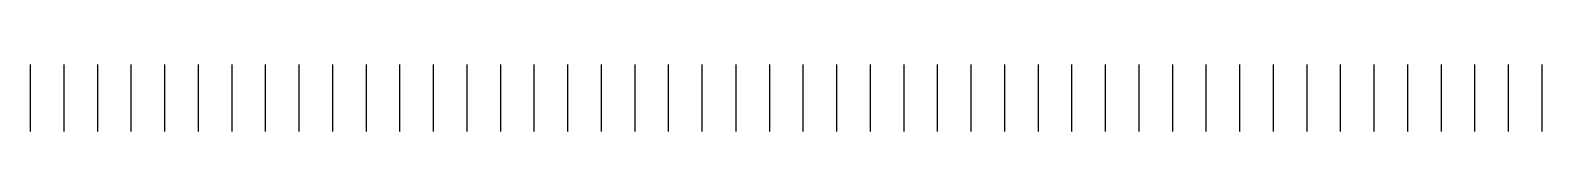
# Model space of a CAD drawing. Header units: millimetres. Extents: x -224448 to 1592092, y -164641 to 319001.
# Drawn here: x 1585589 to 1587840, y -157946 to -157846 of the extents above.
import ezdxf

# ---------------------------------------------------------------- set-up
doc = ezdxf.new("R2010")
doc.units = ezdxf.units.MM
doc.layers.add('I_HAT', color=8, linetype='Continuous')

msp = doc.modelspace()

# ---------------------------------------------------------------- linework, layer by layer
at = {"layer": 'I_HAT'}
for p, q in [((1585588.967, -157845.923), (1585588.967, -157945.923)), ((1585638.967, -157845.923), (1585638.967, -157945.923)), ((1585688.967, -157845.923), (1585688.967, -157945.923)), ((1585738.967, -157845.923), (1585738.967, -157945.923)), ((1585788.967, -157845.923), (1585788.967, -157945.923)), ((1585838.967, -157845.923), (1585838.967, -157945.923)), ((1585888.967, -157845.923), (1585888.967, -157945.923)), ((1585938.967, -157845.923), (1585938.967, -157945.923)), ((1585988.967, -157845.923), (1585988.967, -157945.923)), ((1586038.967, -157845.923), (1586038.967, -157945.923)), ((1586088.967, -157845.923), (1586088.967, -157945.923)), ((1586138.967, -157845.923), (1586138.967, -157945.923)), ((1586188.967, -157845.923), (1586188.967, -157945.923)), ((1586238.967, -157845.923), (1586238.967, -157945.923)), ((1586288.967, -157845.923), (1586288.967, -157945.923)), ((1586338.967, -157845.923), (1586338.967, -157945.923)), ((1586388.967, -157845.923), (1586388.967, -157945.923)), ((1586438.967, -157845.923), (1586438.967, -157945.923)), ((1586488.967, -157845.923), (1586488.967, -157945.923)), ((1586538.967, -157845.923), (1586538.967, -157945.923)), ((1586588.967, -157845.923), (1586588.967, -157945.923)), ((1586639.538, -157845.923), (1586639.538, -157945.923)), ((1586689.538, -157845.923), (1586689.538, -157945.923)), ((1586739.538, -157845.923), (1586739.538, -157945.923)), ((1586789.538, -157845.923), (1586789.538, -157945.923)), ((1586839.538, -157845.923), (1586839.538, -157945.923)), ((1586889.538, -157845.923), (1586889.538, -157945.923)), ((1586939.538, -157845.923), (1586939.538, -157945.923)), ((1586989.538, -157845.923), (1586989.538, -157945.923)), ((1587039.538, -157845.923), (1587039.538, -157945.923)), ((1587089.538, -157845.923), (1587089.538, -157945.923)), ((1587139.538, -157845.923), (1587139.538, -157945.923)), ((1587189.538, -157845.923), (1587189.538, -157945.923)), ((1587239.538, -157845.923), (1587239.538, -157945.923)), ((1587289.538, -157845.923), (1587289.538, -157945.923)), ((1587339.538, -157845.923), (1587339.538, -157945.923)), ((1587389.538, -157845.923), (1587389.538, -157945.923)), ((1587439.538, -157845.923), (1587439.538, -157945.923)), ((1587489.538, -157845.923), (1587489.538, -157945.923)), ((1587539.538, -157845.923), (1587539.538, -157945.923)), ((1587589.538, -157845.923), (1587589.538, -157945.923)), ((1587639.538, -157845.923), (1587639.538, -157945.923)), ((1587689.538, -157845.923), (1587689.538, -157945.923)), ((1587739.538, -157845.923), (1587739.538, -157945.923)), ((1587789.538, -157845.923), (1587789.538, -157945.923)), ((1587839.538, -157845.923), (1587839.538, -157945.923))]:
    msp.add_line(p, q, dxfattribs=at)

doc.saveas('drawing.dxf')
